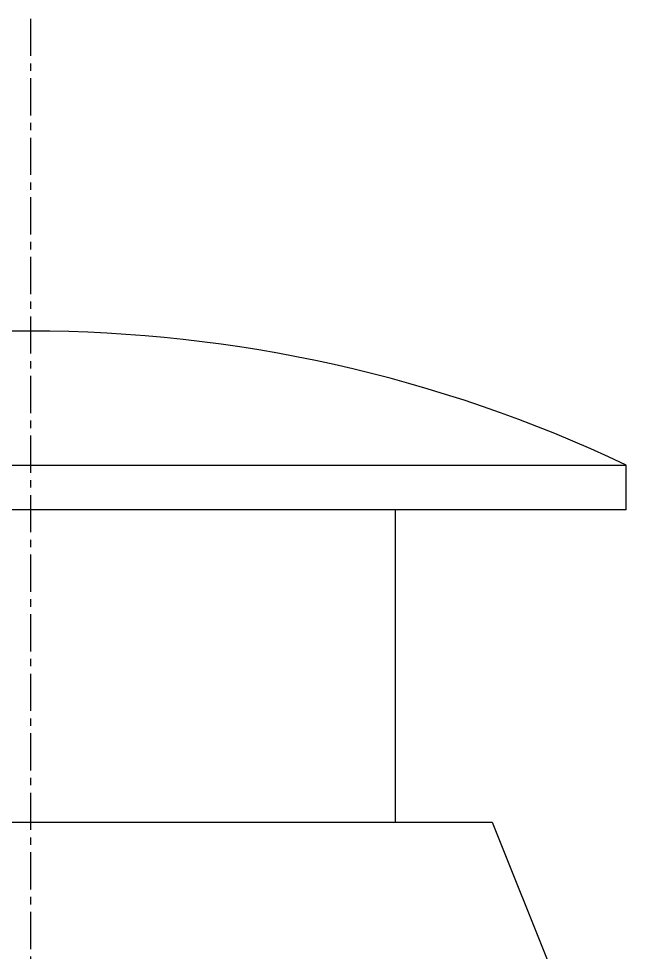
# Model space of a CAD drawing. Extents: x -7 to 305, y -225 to 131.
# Drawn here: x 284.26 to 304.66, y -9.35 to 22.01 of the extents above; entities that cross this region are included whole.
import ezdxf

# ---------------------------------------------------------------- set-up
doc = ezdxf.new("R2010")
doc.units = 0
doc.linetypes.add('CENTER', pattern=[2, 1.25, -0.25, 0.25, -0.25])
doc.layers.get('0').update_dxf_attribs({"linetype": 'CONTINUOUS'})
doc.layers.add('CENTER', color=1, linetype='CENTER')

# ---------------------------------------------------------------- blocks, each defined once
blk = doc.blocks.new('KOZU0012')
at = {"color": 7, "linetype": 'CONTINUOUS'}
for p, q in [((-20, 52), (20, 52)), ((20, 50.5), (20, 52)), ((20, 50.5), (-20, 50.5)), ((12.25, 40), (12.25, 50.5)), ((-15.5, 40), (15.5, 40)), ((15.5, 40), (17.5, 35))]:
    blk.add_line(p, q, dxfattribs=at)
blk.add_arc((0, 9.805556), 46.694444, 64.639233, 115.360767, dxfattribs=at)

msp = doc.modelspace()

# ---------------------------------------------------------------- linework, layer by layer
at = {"layer": 'CENTER', "color": 1, "linetype": 'CENTER'}
msp.add_line((284.656, 22.005), (284.656, -159.948), dxfattribs=at)

# ---------------------------------------------------------------- block references
at = {"color": 7, "linetype": 'CONTINUOUS'}
msp.add_blockref('KOZU0012', (284.656, -44.988), dxfattribs=at)

doc.saveas('drawing.dxf')
